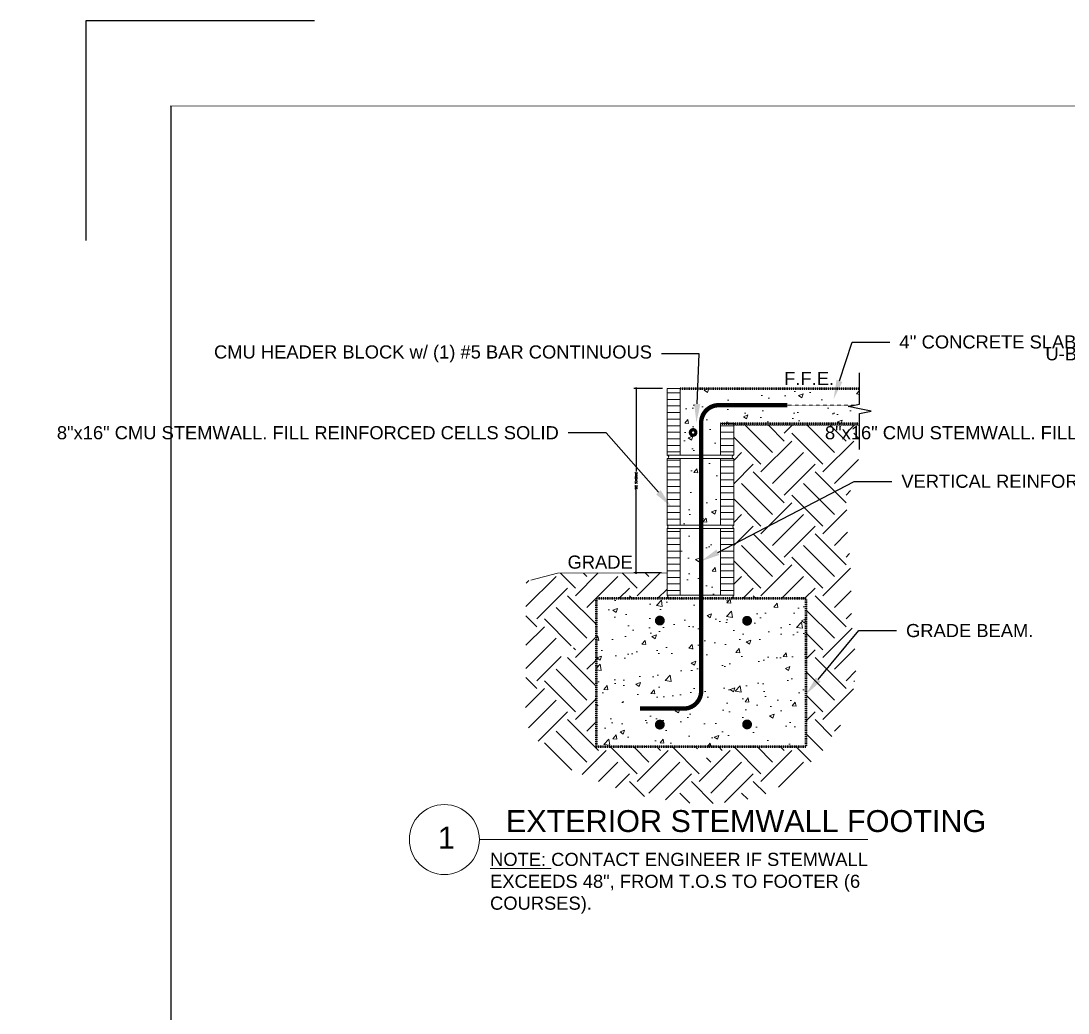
# Model space of a CAD drawing. Header units: inches. Extents: x 26998 to 46838, y -509 to 4343.
# Drawn here: x 38200 to 38799, y 2424 to 2991 of the extents above; entities that cross this region are included whole.
import ezdxf
from ezdxf import colors
from ezdxf.entities.mleader import LeaderData, LeaderLine
from ezdxf.math import Vec2, Vec3

# ---------------------------------------------------------------- set-up
doc = ezdxf.new("R2010")
doc.units = ezdxf.units.IN
doc.header["$LTSCALE"] = 0.5
doc.header["$MEASUREMENT"] = 0
doc.linetypes.add('HIDDEN', pattern=[0.375, 0.25, -0.125])
doc.linetypes.add('HIDDEN2', pattern=[0.1875, 0.125, -0.0625])
doc.layers.get('Defpoints').update_dxf_attribs({"color": 140})
doc.layers.add('S-Dims', color=2, linetype='Continuous')
doc.layers.add('Title Block', color=7, linetype='Continuous')
for name, color, linetype, lineweight in [('S-Exisitng', 252, 'Continuous', 0), ('S-FOUNDATION', 3, 'HIDDEN', 13), ('S-Structural', 1, 'Continuous', 20), ('S-Text', 3, 'Continuous', 0)]:
    doc.layers.add(name, color=color, linetype=linetype, lineweight=lineweight)
doc.styles.add('ARIAL', font='arial.ttf')
doc.styles.get("Standard").update_dxf_attribs({"font": 'romans.shx', "width": 0.75})
doc.dimstyles.new('DIMS', dxfattribs={"dimscale": 96, "dimtxt": 0.09375, "dimasz": 0.09375, "dimexe": 0.1, "dimexo": 0.2, "dimgap": 0.046875, "dimtad": 0, "dimdec": 1, "dimzin": 7, "dimdsep": 46, "dimlunit": 4, "dimtxsty": 'Standard', "dimblk": 'ARCHTICK', "dimcen": 0, "dimdle": 0.046875, "dimclrd": 2, "dimclre": 2, "dimclrt": 2, "dimadec": 0, "dimazin": 0, "dimtfac": 1, "dimtdec": 1, "dimtmove": 1, "dimatfit": 2, "dimfxl": 0.2, "dimtolj": 1, "dimtzin": 0, "dimarcsym": 0})
pattern_1 = [(50, (27534.988, 8694.813), (26.897257, -2.353205), [2.8125, -30.9375]), (355, (27534.988, 8694.813), (-5.203175, 28.207205), [2.25, -24.75]), (100.45144, (27537.23, 8694.617), (21.69408, 25.854), [2.39026, -26.29283]), (46.1842, (27534.988, 8702.313), (40.02155, -6.20697), [4.21875, -46.40625]), (96.63564, (27538.323, 8701.795), (35.04982, 36.52945), [3.58539, -39.43927]), (351.18416, (27534.99, 8702.313), (35.04982, 36.52945), [3.375, -37.125]), (21, (27538.738, 8700.438), (22.384014, -15.09821), [2.8125, -30.9375]), (326, (27538.738, 8700.438), (9.124325, 27.193127), [2.25, -24.75]), (71.45144, (27540.604, 8699.18), (31.50834, 12.09492), [2.39026, -26.29283]), (37.5, (27534.988, 8694.813), (0.4559946, 12.4835195), [0, -24.45, 0, -25.125, 0, -24.84375]), (7.5, (27534.988, 8694.813), (9.865108, 14.790439), [0, -14.325, 0, -23.8875, 0, -9.46875]), (327.5, (27526.626, 8694.813), (20.018341, -0.845808), [0, -9.375, 0, -29.25, 0, -38.8125]), (317.5, (27522.876, 8694.813), (21.869481, 3.753937), [0, -12.1875, 0, -19.425, 0, -27.5625])]
pattern_2 = [(0, (38569.669, 2740.7238), (1e-15, 3.75), [])]

# ---------------------------------------------------------------- blocks, each defined once
blk = doc.blocks.new('_ArchTick')
at = {"color": 0, "linetype": 'ByBlock', "const_width": 0.15}
blk.add_lwpolyline([(-0.5, -0.5), (0.5, 0.5)], dxfattribs=at)
blk = doc.blocks.new('*D1013')
at = {"layer": 'Defpoints', "color": 0, "transparency": 16777216}
for p in [(38569.52, 2780.72), (38551.93, 2675.48), (38568.95, 2675.48)]:
    blk.add_point(p, dxfattribs=at)
at = {"layer": 'S-Dims', "color": 2, "lineweight": -2, "transparency": 16777216}
for p, q in [((38567.12, 2780.72), (38550.73, 2780.72)), ((38551.93, 2781.29), (38551.93, 2733.38)), ((38551.93, 2674.91), (38551.93, 2722.82)), ((38566.55, 2675.48), (38550.73, 2675.48))]:
    blk.add_line(p, q, dxfattribs=at)
at = {"layer": 'S-Dims', "color": 2, "lineweight": -2, "transparency": 16777216, "xscale": 1.125, "yscale": 1.125, "zscale": 1.125}
for p, rotation in [((38551.93, 2780.72), 90), ((38551.93, 2675.48), 270)]:
    blk.add_blockref('_ArchTick', p, dxfattribs=dict(at, rotation=rotation))
at = {"layer": 'S-Dims', "color": 2, "transparency": 16777216, "insert": (38551.93, 2728.1), "char_height": 1.125, "attachment_point": 5, "rotation": 90}
blk.add_mtext('\\A1;SEE SCHEDULE', dxfattribs=at)

msp = doc.modelspace()

# ---------------------------------------------------------------- hatches: boundary and pattern name
at = {"layer": 'S-Exisitng'}
h = msp.add_hatch(dxfattribs=at)
h.set_pattern_fill('EARTH', color=256, scale=100, angle=45, style=0)
h.set_pattern_definition([(45, (27534.988, 8694.813), (0, 35.35534), [25, -25]), (45, (27528.36, 8701.442), (0, 35.35534), [25, -25]), (45, (27521.73, 8708.07), (0, 35.35534), [25, -25]), (135, (27521.73, 8712.49), (-35.35534, 2e-15), [25, -25]), (135, (27528.36, 8719.12), (-35.35534, 2e-15), [25, -25]), (135, (27534.988, 8725.749), (-35.35534, 2e-15), [25, -25])])
h.paths.add_polyline_path([(38586.1490744, 2574.8214717), (38592.1758601, 2574.8214717), (38592.1758601, 2569.1755074), (38586.1490744, 2569.1755074)], flags=16)
h.paths.add_polyline_path([(38507.6789826, 2627.710395), (38507.6789826, 2633.7371807), (38516.1164826, 2633.7371807), (38516.1164826, 2627.710395)], flags=16)
edge = h.paths.add_edge_path()
edge.add_line((38489.0799864, 2670.6084097), (38488.7988596, 2589.2954684))
edge.add_line((38488.7988596, 2589.2954684), (38489.9910489, 2587.5763076))
edge.add_line((38489.9910489, 2587.5763076), (38497.856276, 2576.6906114))
edge.add_line((38497.856276, 2576.6906114), (38512.9815163, 2563.6883901))
edge.add_line((38512.9815163, 2563.6883901), (38529.0142583, 2556.7337276))
edge.add_line((38529.0142583, 2556.7337276), (38551.0972241, 2548.5694931))
edge.add_line((38551.0972241, 2548.5694931), (38564.1049605, 2546.4528174))
edge.add_line((38564.1049605, 2546.4528174), (38588.0029296, 2543.1267202))
edge.add_line((38588.0029296, 2543.1267202), (38611.900686, 2544.9409277))
edge.add_line((38611.900686, 2544.9409277), (38629.4461435, 2550.0813828))
edge.add_line((38629.4461435, 2550.0813828), (38640.3363761, 2558.2456173))
edge.add_line((38640.3363761, 2558.2456173), (38648.2013904, 2564.8979621))
edge.add_line((38648.2013904, 2564.8979621), (38656.3691181, 2570.3407349))
edge.add_line((38656.3691181, 2570.3407349), (38664.536633, 2583.0406385))
edge.add_line((38664.536633, 2583.0406385), (38669.9818556, 2589.995301))
edge.add_line((38669.9818556, 2589.995301), (38673.0068612, 2593.9261841))
edge.add_line((38673.0068612, 2593.9261841), (38675.124365, 2602.3928869))
edge.add_line((38675.124365, 2602.3928869), (38677.5445822, 2618.4188877))
edge.add_line((38677.5445822, 2618.4188877), (38677.8470827, 2625.9783362))
edge.add_line((38677.8470827, 2625.9783362), (38675.7293661, 2640.4925978))
edge.add_line((38675.7293661, 2640.4925978), (38674.8218645, 2656.5185985))
edge.add_line((38674.8218645, 2656.5185985), (38674.8218645, 2669.5208199))
edge.add_line((38674.8218645, 2669.5208199), (38674.2168634, 2684.6397169))
edge.add_line((38674.2168634, 2684.6397169), (38672.4178147, 2702.8677589))
edge.add_line((38672.4178147, 2702.8677589), (38672.4178147, 2717.0795522))
edge.add_line((38672.4178147, 2717.0795522), (38678.3898112, 2732.0320905))
edge.add_line((38678.3898112, 2732.0320905), (38679.1038117, 2740.3626838))
edge.add_line((38679.1038117, 2740.3626838), (38679.7034323, 2752.7601191))
edge.add_line((38679.7034323, 2752.7601191), (38679.7034323, 2759.7237878))
edge.add_line((38679.7034323, 2759.7237878), (38607.7939612, 2759.7237878))
edge.add_line((38607.7939612, 2759.7237878), (38607.7939612, 2742.5987878))
edge.add_arc((38610.0519698, 2741.6612878), 2.4448946, 157.4523206786, 202.5476793216)
edge.add_line((38607.7939612, 2740.7237878), (38607.7939612, 2702.5987878))
edge.add_arc((38610.0519698, 2701.6612878), 2.4448946, 157.4523206789, 202.5476793211)
edge.add_line((38607.7939612, 2700.7237878), (38607.7939612, 2662.5987878))
edge.add_arc((38610.0519698, 2661.6612878), 2.4448946, 157.4523206786, 202.5476793216)
edge.add_line((38607.7939612, 2660.7237878), (38649.1624673, 2660.7237878))
edge.add_line((38649.1624673, 2660.7237878), (38649.1624673, 2576.1471356))
edge.add_line((38649.1624673, 2576.1471356), (38529.1624673, 2576.1471356))
edge.add_line((38529.1624673, 2576.1471356), (38529.1624673, 2660.7237878))
edge.add_line((38529.1624673, 2660.7237878), (38569.6689612, 2660.7237878))
edge.add_arc((38567.4109525, 2661.6612878), 2.4448946, 337.4523206784, 382.5476793215)
edge.add_line((38569.6689612, 2662.5987878), (38569.6689612, 2675.4787977))
edge.add_line((38569.6689612, 2675.4787977), (38507.1048579, 2675.2451468))
edge.add_line((38507.1048579, 2675.2451468), (38489.0799864, 2670.6084097))
at = {"layer": 'S-FOUNDATION', "ltscale": 10}
h = msp.add_hatch(dxfattribs=at)
h.set_pattern_fill('AR-CONC', color=252, scale=3.75, style=0)
h.set_pattern_definition(pattern_1)
h.paths.add_polyline_path([(38589.1624673, 2780.7237878), (38578.4189612, 2780.7237878), (38578.4189612, 2742.5987878), (38589.1624673, 2742.5987878)])
h.paths.add_polyline_path([(38679.6135274, 2760.7237878), (38679.7034323, 2780.7237878), (38589.1624673, 2780.7237878), (38589.1624673, 2742.5987878), (38599.0439612, 2742.5987878), (38599.0439612, 2760.7237878)])
h = msp.add_hatch(dxfattribs=at)
h.set_pattern_fill('AR-CONC', color=252, scale=3.75, style=0)
h.set_pattern_definition(pattern_1)
h.paths.add_polyline_path([(38589.1624673, 2740.7237878), (38577.1689612, 2740.7237878), (38577.1689612, 2702.5987878), (38589.1624673, 2702.5987878)])
h.paths.add_polyline_path([(38600.2939612, 2740.7237878), (38589.1624673, 2740.7237878), (38589.1624673, 2702.5987878), (38600.2939612, 2702.5987878)])
h.paths.add_polyline_path([(38600.2939612, 2700.7237878), (38589.1624673, 2700.7237878), (38589.1624673, 2662.5987878), (38600.2939612, 2662.5987878)])
h.paths.add_polyline_path([(38589.1624673, 2700.7237878), (38577.1689612, 2700.7237878), (38577.1689612, 2662.5987878), (38589.1624673, 2662.5987878)])
h = msp.add_hatch(dxfattribs=at)
h.set_pattern_fill('AR-CONC', color=252, scale=3.75, style=0)
h.set_pattern_definition([(50, (37237.182, 1889.687), (26.89726, -2.3532), [2.8125, -30.9375]), (355, (37237.182, 1889.687), (-5.20318, 28.2072), [2.25, -24.75]), (100.4514, (37239.423, 1889.49), (21.6941, 25.854), [2.39026, -26.29283]), (46.1842, (37237.182, 1897.187), (40.02155, -6.207), [4.2187, -46.4062]), (96.6356, (37240.517, 1896.67), (35.0498, 36.5294), [3.5854, -39.4393]), (351.1842, (37237.18, 1897.187), (35.0498, 36.5294), [3.375, -37.125]), (21, (37240.932, 1895.312), (22.384, -15.0982), [2.8125, -30.9375]), (326, (37240.932, 1895.312), (9.12432, 27.19313), [2.25, -24.75]), (71.4514, (37242.797, 1894.054), (31.50834, 12.0949), [2.39026, -26.29283]), (37.5, (37237.182, 1889.687), (0.455995, 12.48352), [0, -24.45, 0, -25.125, 0, -24.84375]), (7.5, (37237.182, 1889.687), (9.86511, 14.79044), [0, -14.325, 0, -23.8875, 0, -9.46875]), (327.5, (37228.82, 1889.687), (20.01834, -0.84581), [0, -9.375, 0, -29.25, 0, -38.8125]), (317.5, (37225.07, 1889.687), (21.86948, 3.75394), [0, -12.1875, 0, -19.425, 0, -27.5625])])
h.paths.add_polyline_path([(38529.1624673, 2660.7237878), (38529.1624673, 2576.1471356), (38649.1624673, 2576.1471356), (38649.1624673, 2660.7237878)])
at = {"layer": 'S-Structural'}
h = msp.add_hatch(dxfattribs=at)
h.set_pattern_fill('ANSI31', color=256, scale=30, angle=315, style=0)
h.set_pattern_definition(pattern_2)
h.paths.add_polyline_path([(38577.1689612, 2780.7237878), (38569.6689612, 2780.7237878), (38569.6689612, 2742.5987878), (38577.1689612, 2742.5987878)])
h = msp.add_hatch(dxfattribs=at)
h.set_pattern_fill('ANSI31', color=256, scale=30, angle=315, style=0)
h.set_pattern_definition(pattern_2)
h.paths.add_polyline_path([(38607.7939612, 2760.6612878), (38600.2939612, 2760.6612878), (38600.2939612, 2742.5987878), (38607.7939612, 2742.5987878)])
h = msp.add_hatch(dxfattribs=at)
h.set_pattern_fill('ANSI31', color=256, scale=30, angle=315, style=0)
h.set_pattern_definition([(0, (27534.9882, 8694.8127), (8e-16, 3.75), [])])
h.paths.add_polyline_path([(38577.1689612, 2740.7237878), (38569.6689612, 2740.7237878), (38569.6689612, 2702.5987878), (38577.1689612, 2702.5987878)])
h.paths.add_polyline_path([(38600.2939612, 2702.5987878), (38607.7939612, 2702.5987878), (38607.7939612, 2740.7237878), (38600.2939612, 2740.7237878)])
h = msp.add_hatch(dxfattribs=at)
h.set_pattern_fill('ANSI31', color=256, scale=30, angle=315, style=0)
h.set_pattern_definition([(0, (37179.5963, 1952.8033), (1e-15, 3.75), [])])
h.paths.add_polyline_path([(38577.1689612, 2700.7237878), (38569.6689612, 2700.7237878), (38569.6689612, 2662.5987878), (38577.1689612, 2662.5987878)])
h.paths.add_polyline_path([(38600.2939612, 2662.5987878), (38607.7939612, 2662.5987878), (38607.7939612, 2700.7237878), (38600.2939612, 2700.7237878)])
for points in [[(38566.7768819, 2648.0893115, -1), (38564.2768819, 2648.0893115, -1)], [(38616.7768819, 2648.0893115, -1), (38614.2768819, 2648.0893115, -1)], [(38566.7768819, 2588.781612, 1), (38564.2768819, 2588.781612, 1)], [(38616.7768819, 2588.781612, 1), (38614.2768819, 2588.781612, 1)]]:
    msp.add_hatch(color=256, dxfattribs=at).paths.add_polyline_path(points)

# ---------------------------------------------------------------- linework, layer by layer
msp.add_lwpolyline([(38285.613864, 2942.0957452, 0.5, 0.5, 0), (39780.6730988, 2942.0957452, 0, 0, 0), (39780.6730988, 1815.6465238, 0.5, 0.5, 0), (38285.613864, 1815.6465238, 0.5, 0.5, 0)], format="xyseb")
at = {"const_width": 0.5}
msp.add_lwpolyline([(38286.013864, 1815.6465238), (38286.013864, 2942.0957452)], dxfattribs=at)
msp.add_lwpolyline([(38286.013864, 1815.6465238), (38286.013864, 2942.0957452)], dxfattribs=at)
at = {"layer": 'S-Dims'}
msp.add_lwpolyline([(38679.7034323, 2745.8419163), (38679.7034323, 2766.5233228), (38686.2946234, 2767.8212643), (38679.7034323, 2769.1192058), (38673.1122413, 2770.4171474), (38679.7034323, 2771.7150889), (38679.7034323, 2789.7324868)], dxfattribs=at)
at = {"layer": 'S-Exisitng'}
for p, q in [((38569.6689612, 2675.4787977), (38507.1048579, 2675.2451468)), ((38507.07983, 2675.1986845), (38491.8928854, 2671.1651726))]:
    msp.add_line(p, q, dxfattribs=at)
at = {"layer": 'S-FOUNDATION', "color": 5, "lineweight": 50}
for p, q in [((38577.1689612, 2780.7237878), (38679.7034323, 2780.7237878)), ((38600.2939612, 2760.7237878), (38679.6135274, 2760.7237878))]:
    msp.add_line(p, q, dxfattribs=at)
at = {"layer": 'S-FOUNDATION', "color": 3}
msp.add_line((38607.7939612, 2759.7237878), (38679.6135274, 2759.7237878), dxfattribs=at)
at = {"layer": 'S-FOUNDATION', "color": 5, "lineweight": 50}
msp.add_lwpolyline([(38529.1624673, 2576.1471356), (38649.1624673, 2576.1471356), (38649.1624673, 2660.7237878), (38529.1624673, 2660.7237878)], close=True, dxfattribs=at)
at = {"layer": 'S-Structural'}
for p, q in [((38569.6689612, 2780.7237878), (38577.1689612, 2780.7237878)), ((38569.6689612, 2780.7237878), (38569.6689612, 2742.5987878)), ((38577.1689612, 2742.5987878), (38577.1689612, 2780.7237878)), ((38607.7939612, 2760.6612878), (38600.2939612, 2760.6612878)), ((38600.2939612, 2742.5987878), (38600.2939612, 2760.6612878)), ((38607.7939612, 2760.6612878), (38607.7939612, 2742.5987878)), ((38569.6689612, 2742.5987878), (38607.7939612, 2742.5987878)), ((38569.6689612, 2702.5987878), (38569.6689612, 2740.7237878)), ((38607.7939612, 2740.7237878), (38569.6689612, 2740.7237878)), ((38607.7939612, 2740.7237878), (38569.6689612, 2740.7237878)), ((38577.1689612, 2702.5987878), (38577.1689612, 2740.7237878)), ((38600.2939612, 2702.5987878), (38600.2939612, 2740.7237878)), ((38607.7939612, 2702.5987878), (38607.7939612, 2740.7237878)), ((38607.7939612, 2702.5987878), (38569.6689612, 2702.5987878)), ((38607.7939612, 2702.5987878), (38569.6689612, 2702.5987878)), ((38569.6689612, 2662.5987878), (38569.6689612, 2700.7237878)), ((38607.7939612, 2700.7237878), (38569.6689612, 2700.7237878)), ((38607.7939612, 2700.7237878), (38569.6689612, 2700.7237878)), ((38577.1689612, 2662.5987878), (38577.1689612, 2700.7237878)), ((38600.2939612, 2662.5987878), (38600.2939612, 2700.7237878)), ((38607.7939612, 2662.5987878), (38607.7939612, 2700.7237878)), ((38607.7939612, 2662.5987878), (38607.7939612, 2700.7237878)), ((38607.7939612, 2662.5987878), (38569.6689612, 2662.5987878))]:
    msp.add_line(p, q, dxfattribs=at)
at = {"layer": 'S-Structural', "linetype": 'HIDDEN2'}
msp.add_line((38638.4889977, 2771.1789019), (38676.9805742, 2771.1789019), dxfattribs=at)
at = {"layer": 'S-Structural', "const_width": 2.5}
for points in [[(38589.1624673, 2731.8408655), (38589.1624673, 2761.1789018, -0.4142135624), (38599.1624673, 2771.1789018), (38638.4889972, 2771.1789018)], [(38589.1624673, 2731.8408655), (38589.1624673, 2607.8613551, -0.4142135624), (38579.1624673, 2597.8613551), (38554.1624673, 2597.8613551)]]:
    msp.add_lwpolyline(points, format="xyb", dxfattribs=at)
at = {"layer": 'S-Structural'}
for points, const_width in [([(38583.6814777, 2755.9205247, 1), (38585.4383051, 2755.2789436, 1)], 3.125), ([(38563.9575832, 2648.1517469, -1), (38567.0825832, 2648.1517469, -1)], 2.5), ([(38613.8445324, 2648.0409592, -1), (38616.9695324, 2648.0409592, -1)], 2.5), ([(38563.9575832, 2588.7191766, 1), (38567.0825832, 2588.7191766, 1)], 2.5), ([(38613.8445324, 2588.8299642, 1), (38616.9695324, 2588.8299642, 1)], 2.5)]:
    msp.add_lwpolyline(points, format="xyb", close=True, dxfattribs=dict(at, const_width=const_width))
for centre, radius, start, end in [((38569.6689612, 2741.6612878), 0.9375, 270, 90), ((38607.7939612, 2741.6612878), 0.9375, 90, 270), ((38569.00073, 2701.6612878), 1.1512772, 305.4805082379, 54.5194917624), ((38608.4621923, 2701.6612878), 1.1512772, 125.4805082376, 234.5194917621), ((38569.00073, 2661.6612878), 1.1512772, 305.4805082379, 54.5194917624), ((38608.4621923, 2661.6612878), 1.1512772, 125.4805082376, 234.5194917621)]:
    msp.add_arc(centre, radius, start, end, dxfattribs=at)
at = {"layer": 'S-Text'}
msp.add_line((38462.3667432, 2523.0931772), (38684.3812457, 2523.0931772), dxfattribs=at)
msp.add_circle((38442.3667432, 2523.0931772), 20, dxfattribs=at)
at = {"layer": 'Title Block'}
for p, q in [((38368.240489, 2990.6727052), (38237.436904, 2990.6727052)), ((38368.240489, 2990.6727052), (38237.436904, 2990.6727052)), ((38368.240489, 2990.6727052), (38237.436904, 2990.6727052)), ((38368.240489, 2990.6727052), (38237.436904, 2990.6727052)), ((38368.240489, 2990.6727052), (38237.436904, 2990.6727052)), ((38368.240489, 2990.6727052), (38237.436904, 2990.6727052)), ((38237.436904, 2990.6727052), (38237.436904, 2865.1822252)), ((38237.436904, 2990.6727052), (38237.436904, 2865.1822252)), ((38237.436904, 2990.6727052), (38237.436904, 2865.1822252)), ((38237.436904, 2990.6727052), (38237.436904, 2865.1822252)), ((38368.240489, 2990.6727052), (38237.436904, 2990.6727052)), ((38368.240489, 2990.6727052), (38237.436904, 2990.6727052)), ((38368.240489, 2990.6727052), (38237.436904, 2990.6727052)), ((38368.240489, 2990.6727052), (38237.436904, 2990.6727052)), ((38368.240489, 2990.6727052), (38237.436904, 2990.6727052)), ((38368.240489, 2990.6727052), (38237.436904, 2990.6727052)), ((38237.436904, 2990.6727052), (38237.436904, 2865.1822252)), ((38237.436904, 2990.6727052), (38237.436904, 2865.1822252)), ((38237.436904, 2990.6727052), (38237.436904, 2865.1822252)), ((38237.436904, 2990.6727052), (38237.436904, 2865.1822252)), ((38286.013864, 2942.0957452), (38286.013864, 1815.6465238))]:
    msp.add_line(p, q, dxfattribs=at)

# ---------------------------------------------------------------- texts
at = {"layer": 'S-Text', "char_height": 7.5, "width": 294.30601648, "attachment_point": 1, "style": 'ARIAL'}
for s, insert in [('F.F.E.', (38636.612829, 2790.2058506)), ('GRADE', (38512.7974052, 2685.2994149))]:
    msp.add_mtext(s, dxfattribs=dict(at, insert=insert))
at = {"layer": 'S-Text', "attachment_point": 1, "style": 'ARIAL'}
for s, width, insert, char_height in [('EXTERIOR STEMWALL FOOTING', 352.848742969, (38477.5347403, 2539.8811533), 12.5), ('1', 18.988728868, (38438.6568126, 2530.3998757), 12.5), ('{\\LNOTE: }CONTACT ENGINEER IF STEMWALL EXCEEDS 48", FROM T.O.S TO FOOTER (6 COURSES).', 247.26224095, (38468.5073441, 2515.4780363), 7.5)]:
    msp.add_mtext_dynamic_manual_height_columns(s, width=width, gutter_width=5, heights=[0], dxfattribs=dict(at, insert=insert, char_height=char_height))

# ---------------------------------------------------------------- dimensions: what is measured, and where the dimension line sits
at = {"layer": 'S-Dims'}
dim = msp.add_linear_dim(base=(38551.9321766, 2675.4760964), p1=(38569.5195799, 2780.7237878), p2=(38568.9456363, 2675.4760964), angle=90, text='SEE SCHEDULE', dimstyle='DIMS', override={"dimscale": 12}, dxfattribs=at)
dim.commit()
dim.dimension.update_dxf_attribs({"geometry": '*D1013', "text_midpoint": (38551.9321766, 2728.0999421)})

# ---------------------------------------------------------------- leaders
at = {"layer": 'S-Text'}
ml = msp.add_multileader_mtext('Standard', dxfattribs=at)
ml.set_content("\\A1;4'' CONCRETE SLAB W/ 6X6 W1.4x1.4 OR FIBERMESH OVER 6 MIL VAPOR BARRIER & CLEAN COMPACT FILL", color=256, style='ARIAL')
ml.set_leader_properties()
ml.build(insert=Vec2(0, 0))
ml.multileader.update_dxf_attribs({"dogleg_length": 0.36, "arrow_head_size": 10.8, "scale": 12})
ctx = ml.context
ctx.base_point, ctx.scale, ctx.char_height, ctx.arrow_head_size, ctx.landing_gap_size, ctx.plane_origin = Vec3(38697.0358713, 2807.259871), 12, 7.5, 10.8, 5.4, Vec3(38601.254671, 2713.9850197)
notes = []
notes.append((ctx, [(0, (1, 1, 0), (38675.4358713, 2807.259871), (1, 0), 21.6, [(0, [(38664.8507891, 2774.7403128)], 0, [])])]))
ctx.mtext.insert, ctx.mtext.width, ctx.mtext.flow_direction = Vec3(38702.4358713, 2811.0738205), 142.811107221, 5
ml = msp.add_multileader_mtext('Standard', dxfattribs=at)
ml.set_content('CMU HEADER BLOCK w/ (1) #5 BAR CONTINUOUS ', color=256, style='ARIAL')
ml.set_leader_properties()
ml.build(insert=Vec2(0, 0))
ml.multileader.update_dxf_attribs({"dogleg_length": 0.36, "arrow_head_size": 10.8, "scale": 12})
ctx = ml.context
ctx.base_point, ctx.scale, ctx.char_height, ctx.arrow_head_size, ctx.landing_gap_size, ctx.plane_origin = Vec3(38431.6433889, 2800.4928678), 12, 7.5, 10.8, 5.4, Vec3(38567.0282102, 2661.7893193)
ctx.text_align_type = 2
notes.append((ctx, [(0, (1, 1, 0), (38588.0287231, 2800.4928678), (-1, 0), 21.6, [(0, [(38586.4645575, 2761.104047)], 0, [])])]))
ctx.mtext.insert, ctx.mtext.width, ctx.mtext.alignment, ctx.mtext.flow_direction = Vec3(38561.0287231, 2805.3453575), 124.726449373, 3, 5
ml = msp.add_multileader_mtext('Standard', dxfattribs=at)
ml.set_content('U-BLOCK w/ (1)#5 BAR CONTINUOUS', color=256, style='ARIAL')
ml.set_leader_properties()
ml.build(insert=Vec2(0, 0))
ml.multileader.update_dxf_attribs({"dogleg_length": 0.36, "arrow_head_size": 10.8, "scale": 12})
ctx = ml.context
ctx.base_point, ctx.scale, ctx.char_height, ctx.arrow_head_size, ctx.landing_gap_size, ctx.plane_origin = Vec3(38854.7826397, 2800.4928678), 12, 7.5, 10.8, 5.4, Vec3(38977.0143232, 2661.7893193)
ctx.text_align_type = 2
notes.append((ctx, [(0, (1, 1, 0), (38998.0148361, 2800.4928678), (-1, 0), 21.6, [(0, [(39006.9921015, 2780.6701743)], 0, [])])]))
ctx.mtext.insert, ctx.mtext.width, ctx.mtext.alignment, ctx.mtext.flow_direction = Vec3(38971.0148361, 2804.3068173), 124.726449373, 3, 5
ml = msp.add_multileader_mtext('Standard', dxfattribs=at)
ml.set_content('8"x16" CMU STEMWALL. FILL REINFORCED CELLS SOLID', color=256, style='ARIAL')
ml.set_leader_properties()
ml.build(insert=Vec2(0, 0))
ml.multileader.update_dxf_attribs({"dogleg_length": 0.36, "arrow_head_size": 10.8, "scale": 12})
ctx = ml.context
ctx.base_point, ctx.scale, ctx.char_height, ctx.arrow_head_size, ctx.landing_gap_size, ctx.plane_origin = Vec3(38398.3649588, 2755.3939892), 12, 7.5, 10.8, 5.4, Vec3(38552.3860042, 2601.7829541)
ctx.text_align_type = 2
notes.append((ctx, [(0, (1, 1, 0), (38534.7724622, 2755.3939892), (-1, 0), 21.6, [(0, [(38571.8223515, 2713.3522002)], 0, [])])]))
ctx.mtext.insert, ctx.mtext.width, ctx.mtext.defined_height, ctx.mtext.alignment, ctx.mtext.flow_direction = Vec3(38507.7724622, 2759.2079387), 104.606220782, 35.3833933, 3, 5
ml = msp.add_multileader_mtext('Standard', dxfattribs=at)
ml.set_content('8"x16" CMU STEMWALL. FILL REINFORCED CELLS SOLID', color=256, style='ARIAL')
ml.set_leader_properties()
ml.build(insert=Vec2(0, 0))
ml.multileader.update_dxf_attribs({"dogleg_length": 0.36, "arrow_head_size": 10.8, "scale": 12})
ctx = ml.context
ctx.base_point, ctx.scale, ctx.char_height, ctx.arrow_head_size, ctx.landing_gap_size, ctx.plane_origin = Vec3(38857.7969939, 2755.3939892), 12, 7.5, 10.8, 5.4, Vec3(38996.4767507, 2601.7829541)
ctx.text_align_type = 2
notes.append((ctx, [(0, (1, 1, 0), (38957.2632087, 2755.3939892), (-1, 0), 5.0867469, [(0, [(38984.6588045, 2713.3522002)], 0, [])])]))
ctx.mtext.insert, ctx.mtext.width, ctx.mtext.defined_height, ctx.mtext.alignment, ctx.mtext.flow_direction = Vec3(38946.7764618, 2759.2079387), 83.686676012, 35.3833933, 3, 5
ml = msp.add_multileader_mtext('Standard', dxfattribs=at)
ml.set_content('VAPOR BARRIER (6-MIL MIN.) OVER CLEAN COMPACTED FILL', color=256, style='ARIAL')
ml.set_leader_properties()
ml.build(insert=Vec2(0, 0))
ml.multileader.update_dxf_attribs({"dogleg_length": 0.36, "arrow_head_size": 10.8, "scale": 12})
ctx = ml.context
ctx.base_point, ctx.scale, ctx.char_height, ctx.arrow_head_size, ctx.landing_gap_size, ctx.plane_origin = Vec3(39264.6275101, 2707.2054342), 12, 7.5, 10.8, 5.4, Vec3(39396.6636763, 2581.0825109)
ctx.text_align_type = 2
notes.append((ctx, [(0, (1, 1, 0), (39415.9582741, 2707.2054342), (-1, 0), 21.6, [(0, [(39424.9313281, 2729.9037288)], 0, [])])]))
ctx.mtext.insert, ctx.mtext.width, ctx.mtext.alignment, ctx.mtext.flow_direction = Vec3(39388.9582741, 2711.0193837), 124.726449373, 3, 5
ml = msp.add_multileader_mtext('Standard', dxfattribs=at)
ml.set_content('\\A1;VERTICAL REINFORCING TO BE (1) #5 AT 48" O.C. & AT CORNERS w/ MIN. 7" BEND AT BOTTOM & 12" MIN. BEND INTO SLAB, U.N.O. ', color=256, style='ARIAL')
ml.set_leader_properties()
ml.build(insert=Vec2(0, 0))
ml.multileader.update_dxf_attribs({"dogleg_length": 0.36, "arrow_head_size": 10.8, "scale": 12})
ctx = ml.context
ctx.base_point, ctx.scale, ctx.char_height, ctx.arrow_head_size, ctx.landing_gap_size, ctx.plane_origin = Vec3(38698.1867552, 2727.6788178), 12, 7.5, 10.8, 5.4, Vec3(38620.5079238, 2623.5312584)
notes.append((ctx, [(0, (1, 1, 0), (38676.5867552, 2727.6788178), (1, 0), 21.6, [(0, [(38589.1624673, 2682.1394365)], 0, [])])]))
ctx.mtext.insert, ctx.mtext.width, ctx.mtext.flow_direction = Vec3(38703.5867552, 2731.4927673), 132.789521258, 5
ml = msp.add_multileader_mtext('Standard', dxfattribs=at)
ml.set_content('\\A1;GRADE BEAM.', color=256, style='ARIAL')
ml.set_leader_properties()
ml.build(insert=Vec2(0, 0))
ml.multileader.update_dxf_attribs({"dogleg_length": 0.36, "arrow_head_size": 10.8, "scale": 12})
ctx = ml.context
ctx.base_point, ctx.scale, ctx.char_height, ctx.arrow_head_size, ctx.landing_gap_size, ctx.plane_origin = Vec3(38700.8683862, 2642.3865795), 12, 7.5, 10.8, 5.4, Vec3(38620.5079238, 2549.1117281)
notes.append((ctx, [(0, (1, 1, 0), (38679.2683862, 2642.3865795), (1, 0), 21.6, [(0, [(38649.1624673, 2606.1471356)], 0, [])])]))
ctx.mtext.insert, ctx.mtext.width, ctx.mtext.defined_height, ctx.mtext.flow_direction = Vec3(38706.2683862, 2646.200529), 84.049248536, 43.3024544, 5
for ctx, leaders in notes:
    for number, flags, end, landing, length, lines in leaders:
        leader = LeaderData()
        leader.index, (leader.has_last_leader_line, leader.has_dogleg_vector, leader.attachment_direction) = number, flags
        leader.last_leader_point, leader.dogleg_vector, leader.dogleg_length = Vec3(end), Vec3(landing), length
        for number, points, colour, breaks in lines:
            line = LeaderLine()
            line.index, line.vertices, line.color, line.breaks = number, Vec3.list(points), colors.encode_raw_color(colour), breaks
            leader.lines.append(line)
        ctx.leaders.append(leader)

doc.saveas('drawing.dxf')
